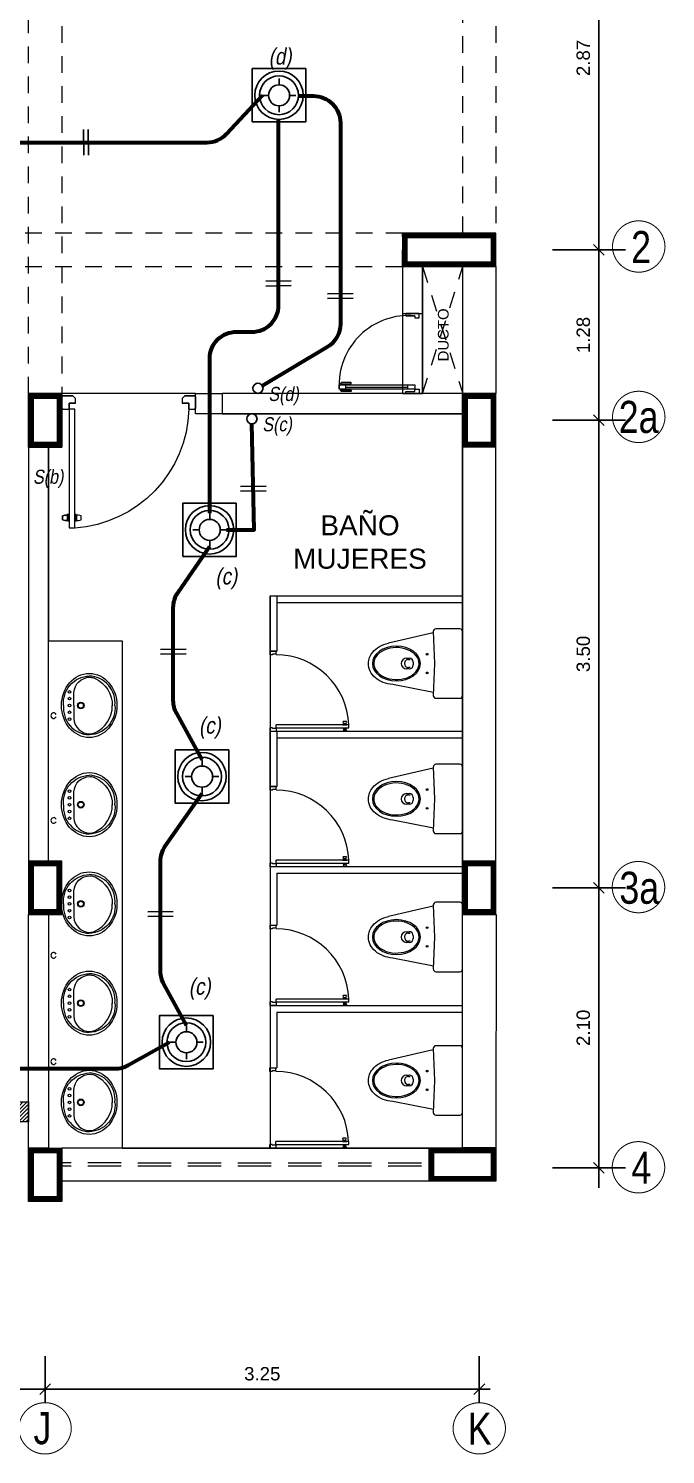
# Model space of a CAD drawing. Header units: millimetres. Extents: x 3354 to 3637, y 1117 to 1358.
# Drawn here: x 3569.33 to 3574.1, y 1180.06 to 1190.74 of the extents above; entities that cross this region are included whole.
import ezdxf

# ---------------------------------------------------------------- set-up
doc = ezdxf.new("R2010")
doc.units = ezdxf.units.MM
for name, pattern in [('CONTINUA', [0]), ('DASHED2', [0.375, 0.25, -0.125]), ('HIDDEN', [0.375, 0.25, -0.125])]:
    doc.linetypes.add(name, pattern=pattern)
for name, color, linetype, lineweight in [('ACCESORIOS', 4, 'Continuous', 18), ('cables', 152, 'Continuous', 60), ('CASCO', 252, 'Continuous', 9), ('MURO ALTO', 5, 'Continuous', 25)]:
    doc.layers.add(name, color=color, linetype=linetype, lineweight=lineweight)
doc.layers.add('Efec-muebles', color=7, linetype='Continuous', lineweight=13, true_color=0x85826f)
doc.layers.add('LUMINARIAS', color=2, linetype='Continuous')
doc.styles.add('1', font='arial.ttf')
doc.styles.add('BYE', font='ARIALN.TTF', dxfattribs={"oblique": 10, "height": 2})
doc.styles.get("Standard").update_dxf_attribs({"font": 'arial.ttf'})
doc.styles.add('style1', font='arial.ttf')
doc.styles.add('style2', font='arial.ttf')
doc.dimstyles.new('Esc  1  50', dxfattribs={"dimtxt": 0.1, "dimasz": 0.08, "dimexe": 0.2, "dimexo": 0.15, "dimgap": 0.065, "dimtad": 1, "dimzin": 4, "dimdsep": 46, "dimtxsty": 'Standard', "dimblk": 'OBLIQUE', "dimcen": 0.12, "dimdle": 0.15, "dimadec": 0, "dimazin": 0, "dimtfac": 1, "dimtix": 1, "dimtmove": 0, "dimatfit": 3, "dimldrblk": 'OBLIQUE', "dimfxl": 0, "dimarcsym": 0})

# ---------------------------------------------------------------- blocks, each defined once
blk = doc.blocks.new('ghjghg')
at = {"layer": 'Efec-muebles', "linetype": 'CONTINUA', "lineweight": 5, "ltscale": 0.002}
for p, q in [((722.41, 469.271), (722.41, 468.791)), ((722.609, 469.291), (722.43, 469.291)), ((722.619, 469.031), (722.629, 469.27)), ((722.628, 469.249), (722.933, 469.189)), ((722.629, 468.792), (722.619, 469.031)), ((722.779, 469.021), (722.779, 469.041)), ((722.801, 469.061), (722.815, 469.061)), ((722.815, 469.001), (722.801, 469.001)), ((722.809, 469.071), (722.829, 469.071)), ((722.829, 468.991), (722.809, 468.991)), ((722.869, 469.031), (722.869, 469.031)), ((722.629, 468.801), (722.965, 468.878)), ((722.43, 468.771), (722.609, 468.771))]:
    blk.add_line(p, q, dxfattribs=at)
for centre in [(722.675, 469.101), (722.675, 468.961)]:
    blk.add_circle(centre, 0.00635, dxfattribs=at)
for centre, radius, start, end in [((722.43, 469.271), 0.02, 90, 180), ((722.609, 469.271), 0.02, 357.5774, 90), ((722.809, 469.041), 0.03, 90, 180), ((722.809, 469.021), 0.03, 180, 270), ((722.815, 469.031), 0.03, 0, 90), ((722.815, 469.031), 0.03, 270, 0), ((722.829, 469.031), 0.04, 0, 90), ((722.829, 469.031), 0.04, 270, 360), ((722.43, 468.791), 0.02, 180, 270), ((722.609, 468.791), 0.02, 270, 2.4226)]:
    blk.add_arc(centre, radius, start, end, dxfattribs=at)
at = {"layer": 'Efec-muebles', "linetype": 'CONTINUA', "lineweight": 5, "ltscale": 0.002, "extrusion": (0, 0, -1)}
blk.add_ellipse((722.905, 469.031), major_axis=(0.18, 0), ratio=0.722222, dxfattribs=at)
at = {"layer": 'Efec-muebles', "linetype": 'CONTINUA', "lineweight": 5, "ltscale": 0.002}
for points, knots in [([(723.075, 469.031), (723.075, 469.003), (723.06, 468.974), (722.991, 468.919), (722.924, 468.904), (722.804, 468.926), (722.755, 468.961), (722.726, 469.042), (722.743, 469.088), (722.832, 469.148), (722.901, 469.159), (723.018, 469.131), (723.062, 469.093), (723.074, 469.045), (723.075, 469.038), (723.075, 469.031)], [0, 0, 0, 0, 0.74049, 0.74049, 1.813277, 1.813277, 2.886063, 2.886063, 3.958849, 3.958849, 5.031636, 5.031636, 6.104422, 6.104422, 6.283185, 6.283185, 6.283185, 6.283185]), ([(722.933, 469.189), (722.982, 469.184), (723.028, 469.167), (723.095, 469.11), (723.115, 469.071), (723.115, 469.031), (723.115, 469), (723.103, 468.97), (723.055, 468.912), (723.012, 468.889), (722.965, 468.878)], [4.853824, 4.853824, 4.853824, 4.853824, 5.580391, 5.580391, 6.283185, 6.283185, 6.283185, 6.822949, 6.822949, 7.551337, 7.551337, 7.551337, 7.551337])]:
    blk.add_open_spline(points, degree=3, knots=knots, dxfattribs=at)
blk = doc.blocks.new('hjkhjkuhku')
at = {"layer": 'CASCO'}
for p, q in [((734.648, 326.164), (734.648, 326.209)), ((734.648, 326.209), (734.675, 326.209)), ((734.675, 326.191), (734.675, 326.209)), ((735.221, 326.209), (735.248, 326.209)), ((735.221, 326.191), (735.221, 326.209)), ((735.248, 326.209), (735.248, 326.164)), ((735.248, 326.209), (735.248, 326.164)), ((734.669, 326.164), (734.648, 326.164)), ((734.669, 326.164), (734.669, 326.191)), ((734.675, 326.191), (734.669, 326.191)), ((734.675, 326.164), (734.696, 326.164)), ((734.675, 326.164), (734.675, 325.618)), ((734.696, 325.618), (734.696, 326.164)), ((735.221, 326.191), (735.227, 326.191)), ((735.227, 326.164), (735.227, 326.191)), ((735.227, 326.164), (735.248, 326.164)), ((734.663, 325.658), (734.649, 325.661)), ((734.649, 325.637), (734.649, 325.661)), ((734.663, 325.64), (734.649, 325.637)), ((734.663, 325.654), (734.663, 325.658)), ((734.663, 325.654), (734.663, 325.644)), ((734.666, 325.654), (734.663, 325.654)), ((734.663, 325.644), (734.663, 325.64)), ((734.666, 325.644), (734.663, 325.644)), ((734.668, 325.656), (734.666, 325.656)), ((734.666, 325.654), (734.666, 325.656)), ((734.666, 325.654), (734.666, 325.644)), ((734.666, 325.644), (734.666, 325.643)), ((734.668, 325.643), (734.666, 325.643)), ((734.668, 325.656), (734.668, 325.658)), ((734.67, 325.658), (734.668, 325.658)), ((734.668, 325.656), (734.668, 325.643)), ((734.668, 325.643), (734.668, 325.641)), ((734.67, 325.641), (734.668, 325.641)), ((734.674, 325.665), (734.67, 325.658)), ((734.67, 325.658), (734.67, 325.641)), ((734.674, 325.633), (734.67, 325.641)), ((734.675, 325.665), (734.674, 325.665)), ((734.674, 325.665), (734.674, 325.633)), ((734.675, 325.633), (734.674, 325.633)), ((734.675, 325.618), (734.696, 325.618)), ((734.696, 325.665), (734.697, 325.665)), ((734.696, 325.649), (734.696, 325.649)), ((734.696, 325.649), (734.696, 325.649)), ((734.696, 325.633), (734.697, 325.633)), ((734.697, 325.665), (734.701, 325.658)), ((734.697, 325.665), (734.697, 325.633)), ((734.697, 325.633), (734.701, 325.641)), ((734.701, 325.658), (734.703, 325.658)), ((734.701, 325.658), (734.701, 325.641)), ((734.701, 325.641), (734.703, 325.641)), ((734.703, 325.656), (734.703, 325.658)), ((734.703, 325.656), (734.703, 325.643)), ((734.703, 325.656), (734.706, 325.656)), ((734.703, 325.643), (734.703, 325.641)), ((734.703, 325.643), (734.706, 325.643)), ((734.706, 325.654), (734.706, 325.656)), ((734.706, 325.654), (734.708, 325.654)), ((734.706, 325.654), (734.706, 325.644)), ((734.706, 325.644), (734.706, 325.643)), ((734.706, 325.644), (734.708, 325.644)), ((734.708, 325.658), (734.722, 325.661)), ((734.708, 325.654), (734.708, 325.658)), ((734.708, 325.654), (734.708, 325.644)), ((734.708, 325.644), (734.708, 325.64)), ((734.708, 325.64), (734.722, 325.637)), ((734.722, 325.637), (734.722, 325.661))]:
    blk.add_line(p, q, dxfattribs=at)
blk.add_arc((734.675, 326.164), 0.546, 272.2042, 0, dxfattribs=at)
blk = doc.blocks.new('cgytutytry')
at = {"layer": 'CASCO'}
for p, q in [((-4.482, 891.175), (-4.487, 891.175)), ((-4.487, 891.175), (-4.487, 891.1)), ((-4.487, 891.1), (-4.487, 891.175)), ((-4.487, 891.175), (-4.482, 891.175)), ((-4.482, 891.18), (-4.482, 891.175)), ((-4.391, 891.18), (-4.482, 891.18)), ((-4.482, 891.175), (-4.482, 891.18)), ((-4.386, 891.126), (-4.432, 891.126)), ((-4.432, 891.126), (-4.432, 891.08)), ((-4.391, 891.18), (-4.391, 891.175)), ((-4.391, 891.18), (-4.391, 891.175)), ((-4.386, 891.175), (-4.391, 891.175)), ((-4.391, 891.175), (-4.386, 891.175)), ((-4.386, 891.175), (-4.386, 891.126)), ((-4.386, 891.175), (-4.386, 891.126)), ((-4.386, 891.085), (-4.386, 891.126)), ((-4.386, 891.126), (-3.497, 891.126)), ((-3.598, 891.132), (-3.598, 891.14)), ((-3.598, 891.14), (-3.594, 891.14)), ((-3.55, 891.132), (-3.598, 891.132)), ((-3.594, 891.155), (-3.589, 891.175)), ((-3.594, 891.14), (-3.594, 891.155)), ((-3.589, 891.175), (-3.559, 891.175)), ((-3.559, 891.175), (-3.554, 891.155)), ((-3.554, 891.155), (-3.554, 891.137)), ((-3.554, 891.137), (-3.55, 891.137)), ((-3.55, 891.137), (-3.55, 891.132)), ((-3.497, 891.126), (-3.497, 891.085)), ((-4.467, 891.08), (-4.487, 891.1)), ((-4.467, 891.08), (-4.487, 891.1)), ((-4.432, 891.08), (-4.467, 891.08)), ((-4.432, 891.08), (-4.467, 891.08)), ((-3.497, 891.085), (-4.386, 891.085)), ((-3.598, 891.075), (-3.598, 891.08)), ((-3.598, 891.08), (-3.55, 891.08)), ((-3.594, 891.075), (-3.598, 891.075)), ((-3.594, 891.057), (-3.594, 891.075)), ((-3.589, 891.037), (-3.594, 891.057)), ((-3.559, 891.037), (-3.589, 891.037)), ((-3.554, 891.057), (-3.559, 891.037)), ((-3.55, 891.075), (-3.554, 891.075)), ((-3.554, 891.075), (-3.554, 891.057)), ((-3.55, 891.08), (-3.55, 891.075)), ((-4.467, 890.281), (-4.487, 890.261)), ((-4.487, 890.261), (-4.467, 890.281)), ((-4.487, 890.261), (-4.487, 890.185)), ((-4.487, 890.185), (-4.487, 890.261)), ((-4.467, 890.281), (-4.433, 890.281)), ((-4.467, 890.281), (-4.433, 890.281)), ((-4.433, 890.281), (-4.433, 890.231)), ((-4.487, 890.185), (-4.482, 890.185)), ((-4.482, 890.185), (-4.487, 890.185)), ((-4.482, 890.185), (-4.482, 890.18)), ((-4.482, 890.18), (-4.482, 890.185)), ((-4.482, 890.18), (-4.391, 890.18)), ((-4.433, 890.231), (-4.386, 890.231)), ((-4.391, 890.185), (-4.386, 890.185)), ((-4.391, 890.185), (-4.391, 890.18)), ((-4.386, 890.185), (-4.391, 890.185)), ((-4.391, 890.185), (-4.391, 890.18)), ((-4.386, 890.231), (-4.386, 890.185)), ((-4.386, 890.231), (-4.386, 890.185))]:
    blk.add_line(p, q, dxfattribs=at)
for points in [[(-4.432, 891.08), (-4.432, 891.126), (-4.386, 891.126)], [(-4.386, 890.231), (-4.433, 890.231), (-4.433, 890.281)]]:
    blk.add_lwpolyline(points, dxfattribs=at)
for points in [[(-3.497, 891.126), (-3.497, 891.085), (-4.386, 891.085), (-4.386, 891.126)], [(-3.55, 891.132), (-3.55, 891.137), (-3.598, 891.137), (-3.598, 891.132)], [(-3.554, 891.14), (-3.554, 891.155), (-3.559, 891.175), (-3.589, 891.175), (-3.594, 891.155), (-3.594, 891.14)], [(-3.55, 891.08), (-3.55, 891.075), (-3.598, 891.075), (-3.598, 891.08)], [(-3.554, 891.071), (-3.554, 891.057), (-3.559, 891.037), (-3.589, 891.037), (-3.594, 891.057), (-3.594, 891.071)]]:
    blk.add_lwpolyline(points, close=True, dxfattribs=at)
blk.add_arc((-4.408, 891.143), 0.913, 271.3362, 356.359, dxfattribs=at)
blk = doc.blocks.new('_Oblique')
at = {"color": 0, "linetype": 'ByBlock', "lineweight": -2}
blk.add_line((-0.5, -0.5), (0.5, 0.5), dxfattribs=at)
blk = doc.blocks.new('*D71')
at = {"layer": 'CASCO', "color": 0, "lineweight": -2, "transparency": 16777216}
for p, q in [((3565.453, 1180.794), (3565.453, 1180.445)), ((3569.454, 1180.794), (3569.454, 1180.445)), ((3565.373, 1180.545), (3569.534, 1180.545))]:
    blk.add_line(p, q, dxfattribs=at)
at = {"layer": 'Defpoints', "color": 0, "transparency": 16777216}
for p in [(3565.453, 1181.044), (3569.454, 1181.044), (3569.454, 1180.545)]:
    blk.add_point(p, dxfattribs=at)
at = {"layer": 'CASCO', "color": 0, "lineweight": -2, "transparency": 16777216, "xscale": 0.08, "yscale": 0.08, "zscale": 0.08, "rotation": 180}
blk.add_blockref('_Oblique', (3565.453, 1180.545), dxfattribs=at)
at = {"layer": 'CASCO', "color": 0, "lineweight": -2, "transparency": 16777216, "xscale": 0.08, "yscale": 0.08, "zscale": 0.08}
blk.add_blockref('_Oblique', (3569.454, 1180.545), dxfattribs=at)
at = {"layer": 'CASCO', "color": 0, "lineweight": 5, "transparency": 16777216, "insert": (3567.454, 1180.661), "char_height": 0.1, "attachment_point": 5}
blk.add_mtext('4.00', dxfattribs=at)
blk = doc.blocks.new('*D72')
at = {"layer": 'CASCO', "color": 0, "lineweight": -2, "transparency": 16777216}
for p, q in [((3569.454, 1180.794), (3569.454, 1180.445)), ((3572.706, 1180.794), (3572.706, 1180.445)), ((3569.374, 1180.545), (3572.786, 1180.545))]:
    blk.add_line(p, q, dxfattribs=at)
at = {"layer": 'Defpoints', "color": 0, "transparency": 16777216}
for p in [(3569.454, 1181.044), (3572.706, 1181.044), (3572.706, 1180.545)]:
    blk.add_point(p, dxfattribs=at)
at = {"layer": 'CASCO', "color": 0, "lineweight": -2, "transparency": 16777216, "xscale": 0.08, "yscale": 0.08, "zscale": 0.08, "rotation": 180}
blk.add_blockref('_Oblique', (3569.454, 1180.545), dxfattribs=at)
at = {"layer": 'CASCO', "color": 0, "lineweight": -2, "transparency": 16777216, "xscale": 0.08, "yscale": 0.08, "zscale": 0.08}
blk.add_blockref('_Oblique', (3572.706, 1180.545), dxfattribs=at)
at = {"layer": 'CASCO', "color": 0, "lineweight": 5, "transparency": 16777216, "insert": (3571.08, 1180.661), "char_height": 0.1, "attachment_point": 5}
blk.add_mtext('3.25', dxfattribs=at)
blk = doc.blocks.new('puerta.90')
for p, q in [((-0.749, 0.05), (-0.749, 0.1)), ((-0.749, 0.072), (-0.05, 0.072)), ((-0.05, 0.05), (-0.05, 0.1))]:
    blk.add_line(p, q)
for points in [[(-0.075, 0.875), (0.025, 0.875), (0.025, 0.85), (0.075, 0.85), (0.075, 0.9), (-0.075, 0.9)], [(0.025, 0.05), (-0.824, 0.05), (-0.824, 0.1), (0.025, 0.1)], [(-0.796, 0.108), (-0.762, 0.108), (-0.762, 0.103), (-0.796, 0.103)], [(-0.796, 0.042), (-0.762, 0.042), (-0.762, 0.047), (-0.796, 0.047)], [(-0.075, 0.025), (0.025, 0.025), (0.025, 0.05), (0.075, 0.05), (0.075, 0), (-0.075, 0)]]:
    blk.add_lwpolyline(points, close=True)
for points in [[(-0.687, 0.124), (-0.797, 0.124), (-0.807, 0.114), (-0.807, 0.111), (-0.702, 0.111, 0.523954), (-0.687, 0.119)], [(-0.687, 0.026), (-0.797, 0.026), (-0.807, 0.036), (-0.807, 0.039), (-0.702, 0.039, -0.523954), (-0.687, 0.031)]]:
    blk.add_lwpolyline(points, format="xyb", close=True)
blk.add_arc((-0.043, 0.096), 0.782, 85.044, 183.3395)
blk = doc.blocks.new('*D77')
at = {"layer": 'CASCO', "color": 0, "lineweight": -2, "transparency": 16777216}
for p, q in [((3573.601, 1182.053), (3573.601, 1184.451)), ((3573.255, 1184.301), (3573.801, 1184.301)), ((3573.255, 1182.203), (3573.801, 1182.203))]:
    blk.add_line(p, q, dxfattribs=at)
at = {"layer": 'Defpoints', "color": 0, "transparency": 16777216}
for p in [(3573.105, 1184.301), (3573.601, 1184.301), (3573.105, 1182.203)]:
    blk.add_point(p, dxfattribs=at)
at = {"layer": 'CASCO', "color": 0, "lineweight": -2, "transparency": 16777216, "xscale": 0.08, "yscale": 0.08, "zscale": 0.08}
for p, rotation in [((3573.601, 1184.301), 90), ((3573.601, 1182.203), 270)]:
    blk.add_blockref('_Oblique', p, dxfattribs=dict(at, rotation=rotation))
at = {"layer": 'CASCO', "color": 0, "transparency": 16777216, "insert": (3573.485, 1183.252), "char_height": 0.1, "attachment_point": 5, "rotation": 90}
blk.add_mtext('2.10', dxfattribs=at)
blk = doc.blocks.new('*D78')
at = {"layer": 'CASCO', "color": 0, "lineweight": -2, "transparency": 16777216}
for p, q in [((3573.601, 1184.151), (3573.601, 1187.952)), ((3573.255, 1187.802), (3573.801, 1187.802)), ((3573.255, 1184.301), (3573.801, 1184.301))]:
    blk.add_line(p, q, dxfattribs=at)
at = {"layer": 'Defpoints', "color": 0, "transparency": 16777216}
for p in [(3573.105, 1187.802), (3573.601, 1187.802), (3573.105, 1184.301)]:
    blk.add_point(p, dxfattribs=at)
at = {"layer": 'CASCO', "color": 0, "lineweight": -2, "transparency": 16777216, "xscale": 0.08, "yscale": 0.08, "zscale": 0.08}
for p, rotation in [((3573.601, 1187.802), 90), ((3573.601, 1184.301), 270)]:
    blk.add_blockref('_Oblique', p, dxfattribs=dict(at, rotation=rotation))
at = {"layer": 'CASCO', "color": 0, "transparency": 16777216, "insert": (3573.485, 1186.052), "char_height": 0.1, "attachment_point": 5, "rotation": 90}
blk.add_mtext('3.50', dxfattribs=at)
blk = doc.blocks.new('*D79')
at = {"layer": 'CASCO', "color": 0, "lineweight": -2, "transparency": 16777216}
for p, q in [((3573.601, 1188.928), (3573.601, 1192.103)), ((3573.255, 1191.953), (3573.801, 1191.953)), ((3573.255, 1189.078), (3573.801, 1189.078))]:
    blk.add_line(p, q, dxfattribs=at)
at = {"layer": 'Defpoints', "color": 0, "transparency": 16777216}
for p in [(3573.105, 1191.953), (3573.601, 1191.953), (3573.105, 1189.078)]:
    blk.add_point(p, dxfattribs=at)
at = {"layer": 'CASCO', "color": 0, "lineweight": -2, "transparency": 16777216, "xscale": 0.08, "yscale": 0.08, "zscale": 0.08}
for p, rotation in [((3573.601, 1191.953), 90), ((3573.601, 1189.078), 270)]:
    blk.add_blockref('_Oblique', p, dxfattribs=dict(at, rotation=rotation))
at = {"layer": 'CASCO', "color": 0, "transparency": 16777216, "insert": (3573.485, 1190.515), "char_height": 0.1, "attachment_point": 5, "rotation": 90}
blk.add_mtext('2.87', dxfattribs=at)
blk = doc.blocks.new('*D80')
at = {"layer": 'CASCO', "color": 0, "lineweight": -2, "transparency": 16777216}
for p, q in [((3573.601, 1187.652), (3573.601, 1189.228)), ((3573.255, 1189.078), (3573.801, 1189.078)), ((3573.255, 1187.802), (3573.801, 1187.802))]:
    blk.add_line(p, q, dxfattribs=at)
at = {"layer": 'Defpoints', "color": 0, "transparency": 16777216}
for p in [(3573.105, 1189.078), (3573.601, 1189.078), (3573.105, 1187.802)]:
    blk.add_point(p, dxfattribs=at)
at = {"layer": 'CASCO', "color": 0, "lineweight": -2, "transparency": 16777216, "xscale": 0.08, "yscale": 0.08, "zscale": 0.08}
for p, rotation in [((3573.601, 1189.078), 90), ((3573.601, 1187.802), 270)]:
    blk.add_blockref('_Oblique', p, dxfattribs=dict(at, rotation=rotation))
at = {"layer": 'CASCO', "color": 0, "transparency": 16777216, "insert": (3573.485, 1188.44), "char_height": 0.1, "attachment_point": 5, "rotation": 90}
blk.add_mtext('1.28', dxfattribs=at)
blk = doc.blocks.new('FLUORESCENTE CIRCULAR 1x32W')
at = {"layer": 'LUMINARIAS'}
for p, q in [((1338.2108, 550.5744), (1338.2108, 550.6095)), ((1338.1516, 550.5152), (1338.1165, 550.5152)), ((1338.2108, 550.456), (1338.2108, 550.4209)), ((1338.27, 550.5152), (1338.3051, 550.5152))]:
    blk.add_line(p, q, dxfattribs=at)
blk.add_lwpolyline([(1338.0603, 550.6647), (1338.3603, 550.6647), (1338.3603, 550.3647), (1338.0603, 550.3647)], close=True, dxfattribs=at)
for centre, radius in [((1338.2103, 550.5147), 0.136), ((1338.2103, 550.5147), 0.1091), ((1338.2108, 550.5152), 0.0592)]:
    blk.add_circle(centre, radius, dxfattribs=at)

msp = doc.modelspace()

# ---------------------------------------------------------------- hatches: boundary and pattern name
at = {"layer": 'CASCO', "lineweight": 5}
h = msp.add_hatch(dxfattribs=at)
h.set_pattern_fill('_USER', color=256, scale=0.02, angle=45, pattern_type=0)
h.set_pattern_definition([(45, (1625.448795, -208.413072), (-0.01414213562, 0.01414213562), [])])
edge = h.paths.add_edge_path()
edge.add_arc((3569.213, 1182.622), 0.0395, 180, 540)
h.paths.add_polyline_path([(3569.33, 1182.547), (3569.08, 1182.547), (3569.08, 1182.697), (3569.33, 1182.697)])

# ---------------------------------------------------------------- linework, layer by layer
at = {"ltscale": 0.5}
for p, q in [((3569.741, 1189.978), (3569.744, 1189.787)), ((3569.776, 1189.978), (3569.779, 1189.787)), ((3571.297, 1188.81), (3571.106, 1188.807)), ((3571.297, 1188.845), (3571.107, 1188.843)), ((3571.76, 1188.751), (3571.569, 1188.749)), ((3571.76, 1188.716), (3571.569, 1188.713)), ((3571.109, 1187.308), (3570.918, 1187.305)), ((3571.109, 1187.273), (3570.918, 1187.27)), ((3570.509, 1186.087), (3570.318, 1186.084)), ((3570.509, 1186.052), (3570.318, 1186.049)), ((3570.414, 1184.123), (3570.223, 1184.12)), ((3570.414, 1184.088), (3570.223, 1184.085))]:
    msp.add_line(p, q, dxfattribs=at)
at = {"color": 7, "linetype": 'Continuous', "ltscale": 0.25}
for centre in [(3571.048, 1188.041), (3571.003, 1187.813)]:
    msp.add_circle(centre, 0.038, dxfattribs=at)
at = {"layer": 'cables'}
for points in [[(3567.565, 1190.194), (3567.877, 1189.93, 0.177154), (3568.006, 1189.883), (3570.666, 1189.883, 0.208001), (3570.812, 1189.946), (3571.081, 1190.235)], [(3571.351, 1190.23), (3571.465, 1190.23, -0.414214), (3571.665, 1190.03), (3571.665, 1188.522, -0.264158), (3571.567, 1188.35), (3571.081, 1188.06)], [(3570.687, 1187.107), (3570.687, 1188.264, -0.414214), (3570.887, 1188.464), (3571.002, 1188.464, 0.414214), (3571.202, 1188.664), (3571.202, 1190.054)], [(3570.629, 1185.259), (3570.439, 1185.606, -0.126463), (3570.414, 1185.702), (3570.414, 1186.399, -0.152416), (3570.449, 1186.512), (3570.687, 1186.856)], [(3570.512, 1183.27), (3570.343, 1183.579, -0.12609), (3570.318, 1183.675), (3570.318, 1184.497, -0.153), (3570.354, 1184.612), (3570.629, 1185.008)], [(3567.716, 1183.455), (3568.154, 1182.959, 0.087136), (3568.222, 1182.947), (3569.978, 1182.947, 0.12723), (3570.075, 1182.972), (3570.386, 1183.144)]]:
    msp.add_lwpolyline(points, format="xyb", dxfattribs=at)
msp.add_lwpolyline([(3570.812, 1186.981), (3571.019, 1186.981), (3571.003, 1187.775)], dxfattribs=at)
at = {"layer": 'CASCO', "lineweight": 5}
for p, q in [((3572.13, 1188.953), (3572.13, 1188.001)), ((3571.139, 1186.486), (3571.139, 1182.352)), ((3569.48, 1186.15), (3570.03, 1186.15)), ((3570.03, 1186.15), (3570.03, 1182.352)), ((3572.33, 1182.352), (3569.58, 1182.352)), ((3572.33, 1182.103), (3569.58, 1182.103))]:
    msp.add_line(p, q, dxfattribs=at)
at = {"layer": 'CASCO'}
msp.add_line((3572.28, 1188.953), (3572.28, 1188.001), dxfattribs=at)
at = {"layer": 'CASCO', "linetype": 'HIDDEN', "lineweight": 5, "ltscale": 0.5}
for p, q in [((3572.28, 1188.953), (3572.582, 1188.002)), ((3572.28, 1188.001), (3572.582, 1188.953))]:
    msp.add_line(p, q, dxfattribs=at)
at = {"layer": 'CASCO', "lineweight": 5, "ltscale": 0.002}
for p, q in [((3571.139, 1186.486), (3572.58, 1186.486)), ((3571.189, 1186.436), (3572.58, 1186.436)), ((3569.48, 1186.15), (3570.03, 1186.15)), ((3571.139, 1185.473), (3572.58, 1185.473)), ((3571.189, 1185.423), (3572.58, 1185.423)), ((3571.139, 1184.459), (3572.58, 1184.459)), ((3571.139, 1184.459), (3571.139, 1184.02)), ((3571.189, 1184.409), (3571.189, 1184.02)), ((3571.189, 1184.409), (3572.58, 1184.409)), ((3571.139, 1183.42), (3572.578, 1183.42)), ((3571.139, 1183.42), (3571.139, 1182.952)), ((3571.189, 1183.37), (3571.189, 1182.952)), ((3571.189, 1183.37), (3572.578, 1183.37))]:
    msp.add_line(p, q, dxfattribs=at)
at = {"layer": 'CASCO', "lineweight": 5, "ltscale": 2}
for p, q in [((3571.139, 1186.073), (3571.189, 1186.073)), ((3571.139, 1185.059), (3571.189, 1185.059)), ((3571.139, 1184.02), (3571.189, 1184.02)), ((3571.139, 1182.952), (3571.189, 1182.952))]:
    msp.add_line(p, q, dxfattribs=at)
at = {"layer": 'CASCO', "color": 251, "linetype": 'HIDDEN', "lineweight": 5, "ltscale": 0.5}
for points in [[(3569.33, 1192.103), (3569.58, 1192.103), (3569.58, 1188.001), (3569.33, 1188.001)], [(3572.582, 1192.103), (3572.83, 1192.103), (3572.83, 1189.203), (3572.582, 1189.203)], [(3572.13, 1189.202), (3562.778, 1189.201), (3562.778, 1188.953), (3572.13, 1188.954)]]:
    msp.add_lwpolyline(points, close=True, dxfattribs=at)
at = {"layer": 'CASCO', "ltscale": 2, "const_width": 0.0076}
for points in [[(3573.703, 1189.098, 0.951688), (3574.097, 1189.098, 1)], [(3573.703, 1187.822, 0.951688), (3574.097, 1187.822, 1)], [(3573.701, 1184.301, 0.951688), (3574.095, 1184.301, 1)], [(3573.701, 1182.203, 0.951688), (3574.095, 1182.203, 1)], [(3569.65, 1180.248, -0.951688), (3569.256, 1180.248, -1)], [(3572.902, 1180.248, -0.951688), (3572.509, 1180.248, -1)]]:
    msp.add_lwpolyline(points, format="xyb", close=True, dxfattribs=at)
at = {"layer": 'CASCO', "lineweight": 5}
for points in [[(3572.83, 1189.203), (3572.13, 1189.203), (3572.13, 1188.953), (3572.83, 1188.953)], [(3572.13, 1188.001), (3572.28, 1188.001), (3572.28, 1188.953), (3572.13, 1188.953)], [(3572.28, 1188.953), (3572.13, 1188.953), (3572.13, 1188.601), (3572.28, 1188.601)], [(3569.33, 1188.001), (3569.58, 1188.001), (3569.58, 1187.601), (3569.33, 1187.601)], [(3569.33, 1187.601), (3569.58, 1187.601), (3569.58, 1188.001), (3569.33, 1188.001)], [(3570.78, 1188.001), (3570.78, 1187.851), (3570.58, 1187.851), (3570.58, 1188.001)], [(3572.582, 1187.602), (3572.83, 1187.602), (3572.83, 1188.002), (3572.582, 1188.002)], [(3572.582, 1187.602), (3572.83, 1187.602), (3572.83, 1188.002), (3572.582, 1188.002)], [(3569.578, 1184.501), (3569.33, 1184.501), (3569.33, 1184.101), (3569.578, 1184.101)], [(3572.83, 1184.501), (3572.581, 1184.501), (3572.581, 1184.101), (3572.83, 1184.101)], [(3572.83, 1184.501), (3572.581, 1184.501), (3572.581, 1184.101), (3572.83, 1184.101)], [(3569.33, 1182.547), (3569.08, 1182.547), (3569.08, 1182.697), (3569.33, 1182.697)], [(3569.58, 1181.952), (3569.33, 1181.952), (3569.33, 1181.952), (3569.33, 1182.352), (3569.58, 1182.352)], [(3572.83, 1182.103), (3572.33, 1182.103), (3572.33, 1182.353), (3572.83, 1182.353)]]:
    msp.add_lwpolyline(points, close=True, dxfattribs=at)
at = {"layer": 'CASCO', "const_width": 0.04}
for points in [[(3572.81, 1189.183), (3572.15, 1189.183), (3572.15, 1188.973), (3572.81, 1188.973)], [(3569.35, 1187.621), (3569.56, 1187.621), (3569.56, 1187.981), (3569.35, 1187.981)], [(3572.602, 1187.622), (3572.81, 1187.622), (3572.81, 1187.982), (3572.602, 1187.982)], [(3569.558, 1184.481), (3569.35, 1184.481), (3569.35, 1184.121), (3569.558, 1184.121)], [(3572.81, 1184.481), (3572.601, 1184.481), (3572.601, 1184.121), (3572.81, 1184.121)], [(3569.56, 1181.972), (3569.35, 1181.972), (3569.35, 1182.332), (3569.56, 1182.332)], [(3572.81, 1182.123), (3572.35, 1182.123), (3572.35, 1182.333), (3572.81, 1182.333)]]:
    msp.add_lwpolyline(points, close=True, dxfattribs=at)
at = {"layer": 'CASCO'}
for points in [[(3572.582, 1188.953), (3572.83, 1188.953), (3572.83, 1188.002), (3572.582, 1188.002)], [(3572.581, 1187.851), (3572.581, 1188.001), (3570.779, 1188.001), (3570.779, 1187.851)], [(3572.581, 1188.001), (3570.78, 1188.001), (3570.78, 1187.851), (3572.581, 1187.851)], [(3569.329, 1184.501), (3569.48, 1184.501), (3569.48, 1187.601), (3569.329, 1187.601)], [(3569.329, 1184.501), (3569.48, 1184.501), (3569.48, 1187.601), (3569.329, 1187.601)], [(3569.329, 1184.501), (3569.48, 1184.501), (3569.48, 1187.601), (3569.329, 1187.601)], [(3572.83, 1187.602), (3572.581, 1187.602), (3572.581, 1184.501), (3572.83, 1184.501)], [(3569.33, 1184.101), (3569.48, 1184.101), (3569.48, 1182.352), (3569.33, 1182.352)], [(3572.581, 1184.101), (3572.831, 1184.101), (3572.83, 1182.353), (3572.58, 1182.353)], [(3572.581, 1184.101), (3572.831, 1184.101), (3572.83, 1182.353), (3572.58, 1182.353)], [(3572.581, 1184.101), (3572.831, 1184.101), (3572.83, 1182.353), (3572.58, 1182.353)], [(3572.581, 1184.101), (3572.831, 1184.101), (3572.83, 1182.353), (3572.58, 1182.353)]]:
    msp.add_lwpolyline(points, close=True, dxfattribs=at)
at = {"layer": 'CASCO', "ltscale": 2}
msp.add_lwpolyline([(3569.58, 1188.001), (3569.58, 1187.601), (3569.48, 1187.601), (3569.48, 1186.15), (3570.03, 1186.15), (3570.03, 1182.352), (3572.58, 1182.352), (3572.58, 1187.851), (3570.58, 1187.851), (3570.58, 1188.001), (3569.58, 1188.001)], close=True, dxfattribs=at)
at = {"layer": 'CASCO', "lineweight": 5, "ltscale": 0.002}
for points in [[(3571.189, 1186.073), (3571.139, 1186.073), (3571.139, 1186.486), (3571.189, 1186.486)], [(3571.189, 1185.059), (3571.139, 1185.059), (3571.139, 1185.473), (3571.189, 1185.473)]]:
    msp.add_lwpolyline(points, close=True, dxfattribs=at)
at = {"layer": 'CASCO', "linetype": 'DASHED2', "lineweight": 5}
for points in [[(3572.273, 1182.239), (3569.58, 1182.24)], [(3572.273, 1182.216), (3569.58, 1182.216)]]:
    msp.add_lwpolyline(points, dxfattribs=at)
at = {"layer": 'CASCO', "lineweight": 5}
for centre in [(3569.518, 1185.59), (3569.518, 1184.805), (3569.518, 1183.795), (3569.518, 1182.999)]:
    msp.add_arc(centre, 0.021, 26.4041, 333.5959, dxfattribs=at)
at = {"layer": 'Efec-muebles', "lineweight": 5}
for p, q in [((3569.668, 1185.666), (3569.669, 1185.762)), ((3569.668, 1185.666), (3569.668, 1185.569)), ((3569.668, 1184.923), (3569.669, 1185.019)), ((3569.668, 1184.923), (3569.668, 1184.826)), ((3569.668, 1184.18), (3569.669, 1184.277)), ((3569.668, 1184.18), (3569.668, 1184.083)), ((3569.668, 1183.437), (3569.669, 1183.534)), ((3569.668, 1183.437), (3569.668, 1183.34)), ((3569.668, 1182.694), (3569.669, 1182.791)), ((3569.668, 1182.694), (3569.668, 1182.597))]:
    msp.add_line(p, q, dxfattribs=at)
for points in [[(3569.592, 1185.666, -0.434442), (3569.784, 1185.886, -1.298987)], [(3569.669, 1185.762, -0.400033), (3569.791, 1185.877, -0.108175), (3569.828, 1185.868, -0.296015), (3569.957, 1185.663, 3.713633)], [(3569.977, 1185.666, 0.434442), (3569.784, 1185.886, 1.298987)], [(3569.592, 1185.666, 0.434442), (3569.784, 1185.446, 1.298987)], [(3569.668, 1185.569, 0.400033), (3569.789, 1185.453, 0.108175), (3569.826, 1185.461, 0.296015), (3569.957, 1185.666, -3.713633)], [(3569.977, 1185.666, -0.434442), (3569.784, 1185.446, -1.298987)], [(3569.592, 1184.923, -0.434442), (3569.784, 1185.143, -1.298987)], [(3569.669, 1185.019, -0.400033), (3569.791, 1185.134, -0.108175), (3569.828, 1185.125, -0.296015), (3569.957, 1184.92, 3.713633)], [(3569.977, 1184.923, 0.434442), (3569.784, 1185.143, 1.298987)], [(3569.592, 1184.923, 0.434442), (3569.784, 1184.703, 1.298987)], [(3569.668, 1184.826, 0.400033), (3569.789, 1184.71, 0.108175), (3569.826, 1184.718, 0.296015), (3569.957, 1184.923, -3.713633)], [(3569.977, 1184.923, -0.434442), (3569.784, 1184.703, -1.298987)], [(3569.592, 1184.18, -0.434442), (3569.784, 1184.4, -1.298987)], [(3569.669, 1184.277, -0.400033), (3569.791, 1184.391, -0.108175), (3569.828, 1184.382, -0.296015), (3569.957, 1184.177, 3.713633)], [(3569.977, 1184.18, 0.434442), (3569.784, 1184.4, 1.298987)], [(3569.592, 1184.18, 0.434442), (3569.784, 1183.96, 1.298987)], [(3569.668, 1184.083, 0.400033), (3569.789, 1183.967, 0.108175), (3569.826, 1183.975, 0.296015), (3569.957, 1184.18, -3.713633)], [(3569.977, 1184.18, -0.434442), (3569.784, 1183.96, -1.298987)], [(3569.592, 1183.437, -0.434442), (3569.784, 1183.657, -1.298987)], [(3569.669, 1183.534, -0.400033), (3569.791, 1183.648, -0.108175), (3569.828, 1183.64, -0.296015), (3569.957, 1183.434, 3.713633)], [(3569.977, 1183.437, 0.434442), (3569.784, 1183.657, 1.298987)], [(3569.592, 1183.437, 0.434442), (3569.784, 1183.217, 1.298987)], [(3569.668, 1183.34, 0.400033), (3569.789, 1183.224, 0.108175), (3569.826, 1183.232, 0.296015), (3569.957, 1183.437, -3.713633)], [(3569.977, 1183.437, -0.434442), (3569.784, 1183.217, -1.298987)], [(3569.592, 1182.694, -0.434442), (3569.784, 1182.914, -1.298987)], [(3569.669, 1182.791, -0.400033), (3569.791, 1182.905, -0.108175), (3569.828, 1182.897, -0.296015), (3569.957, 1182.691, 3.713633)], [(3569.977, 1182.694, 0.434442), (3569.784, 1182.914, 1.298987)], [(3569.592, 1182.694, 0.434442), (3569.784, 1182.474, 1.298987)], [(3569.668, 1182.597, 0.400033), (3569.789, 1182.482, 0.108175), (3569.826, 1182.49, 0.296015), (3569.957, 1182.694, -3.713633)], [(3569.977, 1182.694, -0.434442), (3569.784, 1182.474, -1.298987)]]:
    msp.add_lwpolyline(points, format="xyb", dxfattribs=at)
for centre, radius in [((3569.637, 1185.767), 0.01), ((3569.637, 1185.717), 0.01), ((3569.637, 1185.666), 0.01), ((3569.637, 1185.615), 0.01), ((3569.721, 1185.666), 0.025), ((3569.721, 1185.666), 0.02), ((3569.637, 1185.564), 0.01), ((3569.637, 1185.024), 0.01), ((3569.637, 1184.974), 0.01), ((3569.637, 1184.923), 0.01), ((3569.637, 1184.872), 0.01), ((3569.721, 1184.923), 0.025), ((3569.721, 1184.923), 0.02), ((3569.637, 1184.821), 0.01), ((3569.637, 1184.281), 0.01), ((3569.637, 1184.231), 0.01), ((3569.637, 1184.18), 0.01), ((3569.637, 1184.129), 0.01), ((3569.721, 1184.18), 0.025), ((3569.721, 1184.18), 0.02), ((3569.637, 1184.078), 0.01), ((3569.637, 1183.538), 0.01), ((3569.637, 1183.488), 0.01), ((3569.637, 1183.437), 0.01), ((3569.637, 1183.386), 0.01), ((3569.721, 1183.437), 0.025), ((3569.721, 1183.437), 0.02), ((3569.637, 1183.335), 0.01), ((3569.637, 1182.795), 0.01), ((3569.637, 1182.745), 0.01), ((3569.637, 1182.694), 0.01), ((3569.637, 1182.643), 0.01), ((3569.721, 1182.694), 0.025), ((3569.721, 1182.694), 0.02), ((3569.637, 1182.592), 0.01)]:
    msp.add_circle(centre, radius, dxfattribs=at)
for centre in [(3569.784, 1185.666), (3569.784, 1184.923), (3569.784, 1184.18), (3569.784, 1183.437), (3569.784, 1182.694)]:
    msp.add_ellipse(centre, major_axis=(0, 0.24), ratio=0.864583, dxfattribs=at)

# ---------------------------------------------------------------- block references
at = {"layer": 'CASCO', "xscale": 0.6666666956003634, "yscale": 0.6666666956003634, "zscale": 0.6666666956003634}
msp.add_blockref('puerta.90', (3572.205, 1188.001), dxfattribs=at)
at = {"layer": 'CASCO', "lineweight": 5, "xscale": -1, "rotation": 90}
msp.add_blockref('cgytutytry', (4460.76, 1183.498), dxfattribs=at)
at = {"layer": 'CASCO', "lineweight": 5, "rotation": 90}
for p, xscale, yscale, zscale in [((3897.365, 450.784), 1.000054255127907, 1.000054255127907, 1.000054255127907), ((3897.365, 449.771), 1.000054255127907, 1.000054255127907, 1.000054255127907), ((3897.365, 448.732), 1.000054251402617, 1.000054251402617, 1.000054251402617), ((3897.363, 447.664), 1.000054251402617, 1.000054251402617, 1.000054251402617)]:
    msp.add_blockref('hjkhjkuhku', p, dxfattribs=dict(at, xscale=xscale, yscale=yscale, zscale=zscale))
at = {"layer": 'LUMINARIAS', "xscale": 1.33333333333303, "yscale": 1.33333333333303, "zscale": 1.33333333333303, "rotation": 270}
for p in [(2837.186, 2974.516), (2836.666, 2971.262), (2836.609, 2969.414), (2836.492, 2967.425)]:
    msp.add_blockref('FLUORESCENTE CIRCULAR 1x32W', p, dxfattribs=at)
at = {"layer": 'MURO ALTO', "lineweight": 5, "rotation": 180}
for p in [(4294.99, 1655.011), (4294.99, 1653.997), (4294.99, 1652.963), (4294.99, 1651.889)]:
    msp.add_blockref('ghjghg', p, dxfattribs=at)

# ---------------------------------------------------------------- texts
at = {"layer": 'ACCESORIOS', "color": 4, "linetype": 'Continuous', "lineweight": 20, "ltscale": 0.1, "style": 'BYE', "oblique": 10}
for s, height, p in [('(d)', 0.1229, (3571.128, 1190.465)), ('S(d)', 0.1054, (3571.126, 1187.946, 19008.667)), ('S(c)', 0.1054, (3571.081, 1187.719, 19008.667)), ('S(b)', 0.1054, (3569.363, 1187.326, 19008.667)), ('(c)', 0.1229, (3570.729, 1186.572)), ('(c)', 0.1229, (3570.606, 1185.455)), ('(c)', 0.1229, (3570.53, 1183.5))]:
    msp.add_text(s, height=height, dxfattribs=at).set_placement(p)
at = {"layer": 'CASCO', "style": 'style1', "width": 0.8}
for s, p in [('2', (3573.843, 1188.979)), ('2a', (3573.75, 1187.707)), ('3a', (3573.755, 1184.181)), ('4', (3573.845, 1182.085)), ('J', (3569.367, 1180.134)), ('K', (3572.619, 1180.13))]:
    msp.add_text(s, height=0.24, dxfattribs=at).set_placement(p)
at = {"layer": 'CASCO', "lineweight": 5, "insert": (3572.477, 1188.441), "char_height": 0.08, "width": 1.79822, "attachment_point": 8, "rotation": 90, "style": '1'}
msp.add_mtext('\\A1;DUCTO', dxfattribs=at)
at = {"layer": 'CASCO', "lineweight": 5, "insert": (3571.812, 1186.889), "char_height": 0.15, "width": 4.61659, "attachment_point": 5, "style": 'style2'}
msp.add_mtext('\\A1;BAÑO \\PMUJERES', dxfattribs=at)

# ---------------------------------------------------------------- dimensions: what is measured, and where the dimension line sits
at = {"layer": 'CASCO'}
for base, p1, p2, picture, middle in [((3573.60106135, 1191.95263488), (3573.10548617, 1189.07763493), (3573.10548617, 1191.95263488), '*D79', (3573.48500405, 1190.5151349)), ((3573.601, 1189.078), (3573.105, 1187.802), (3573.105, 1189.078), '*D80', (3573.485, 1188.44)), ((3573.601, 1187.802), (3573.105, 1184.301), (3573.105, 1187.802), '*D78', (3573.485, 1186.052)), ((3573.601, 1184.301), (3573.105, 1182.203), (3573.105, 1184.301), '*D77', (3573.485, 1183.252))]:
    dim = msp.add_linear_dim(base=base, p1=p1, p2=p2, angle=270, dimstyle='Esc  1  50', dxfattribs=at)
    dim.commit()
    dim.dimension.update_dxf_attribs({"geometry": picture, "text_midpoint": middle})
at = {"layer": 'CASCO', "lineweight": 5}
for base, p1, p2, picture, middle in [((3569.454, 1180.545), (3565.453, 1181.044), (3569.454, 1181.044), '*D71', (3567.454, 1180.661)), ((3572.706, 1180.545), (3569.454, 1181.044), (3572.706, 1181.044), '*D72', (3571.08, 1180.661))]:
    dim = msp.add_linear_dim(base=base, p1=p1, p2=p2, angle=180, dimstyle='Esc  1  50', override={"dimexe": 0.1, "dimexo": 0.25, "dimdle": 0.08}, dxfattribs=at)
    dim.commit()
    dim.dimension.update_dxf_attribs({"geometry": picture, "text_midpoint": middle})

doc.saveas('drawing.dxf')
